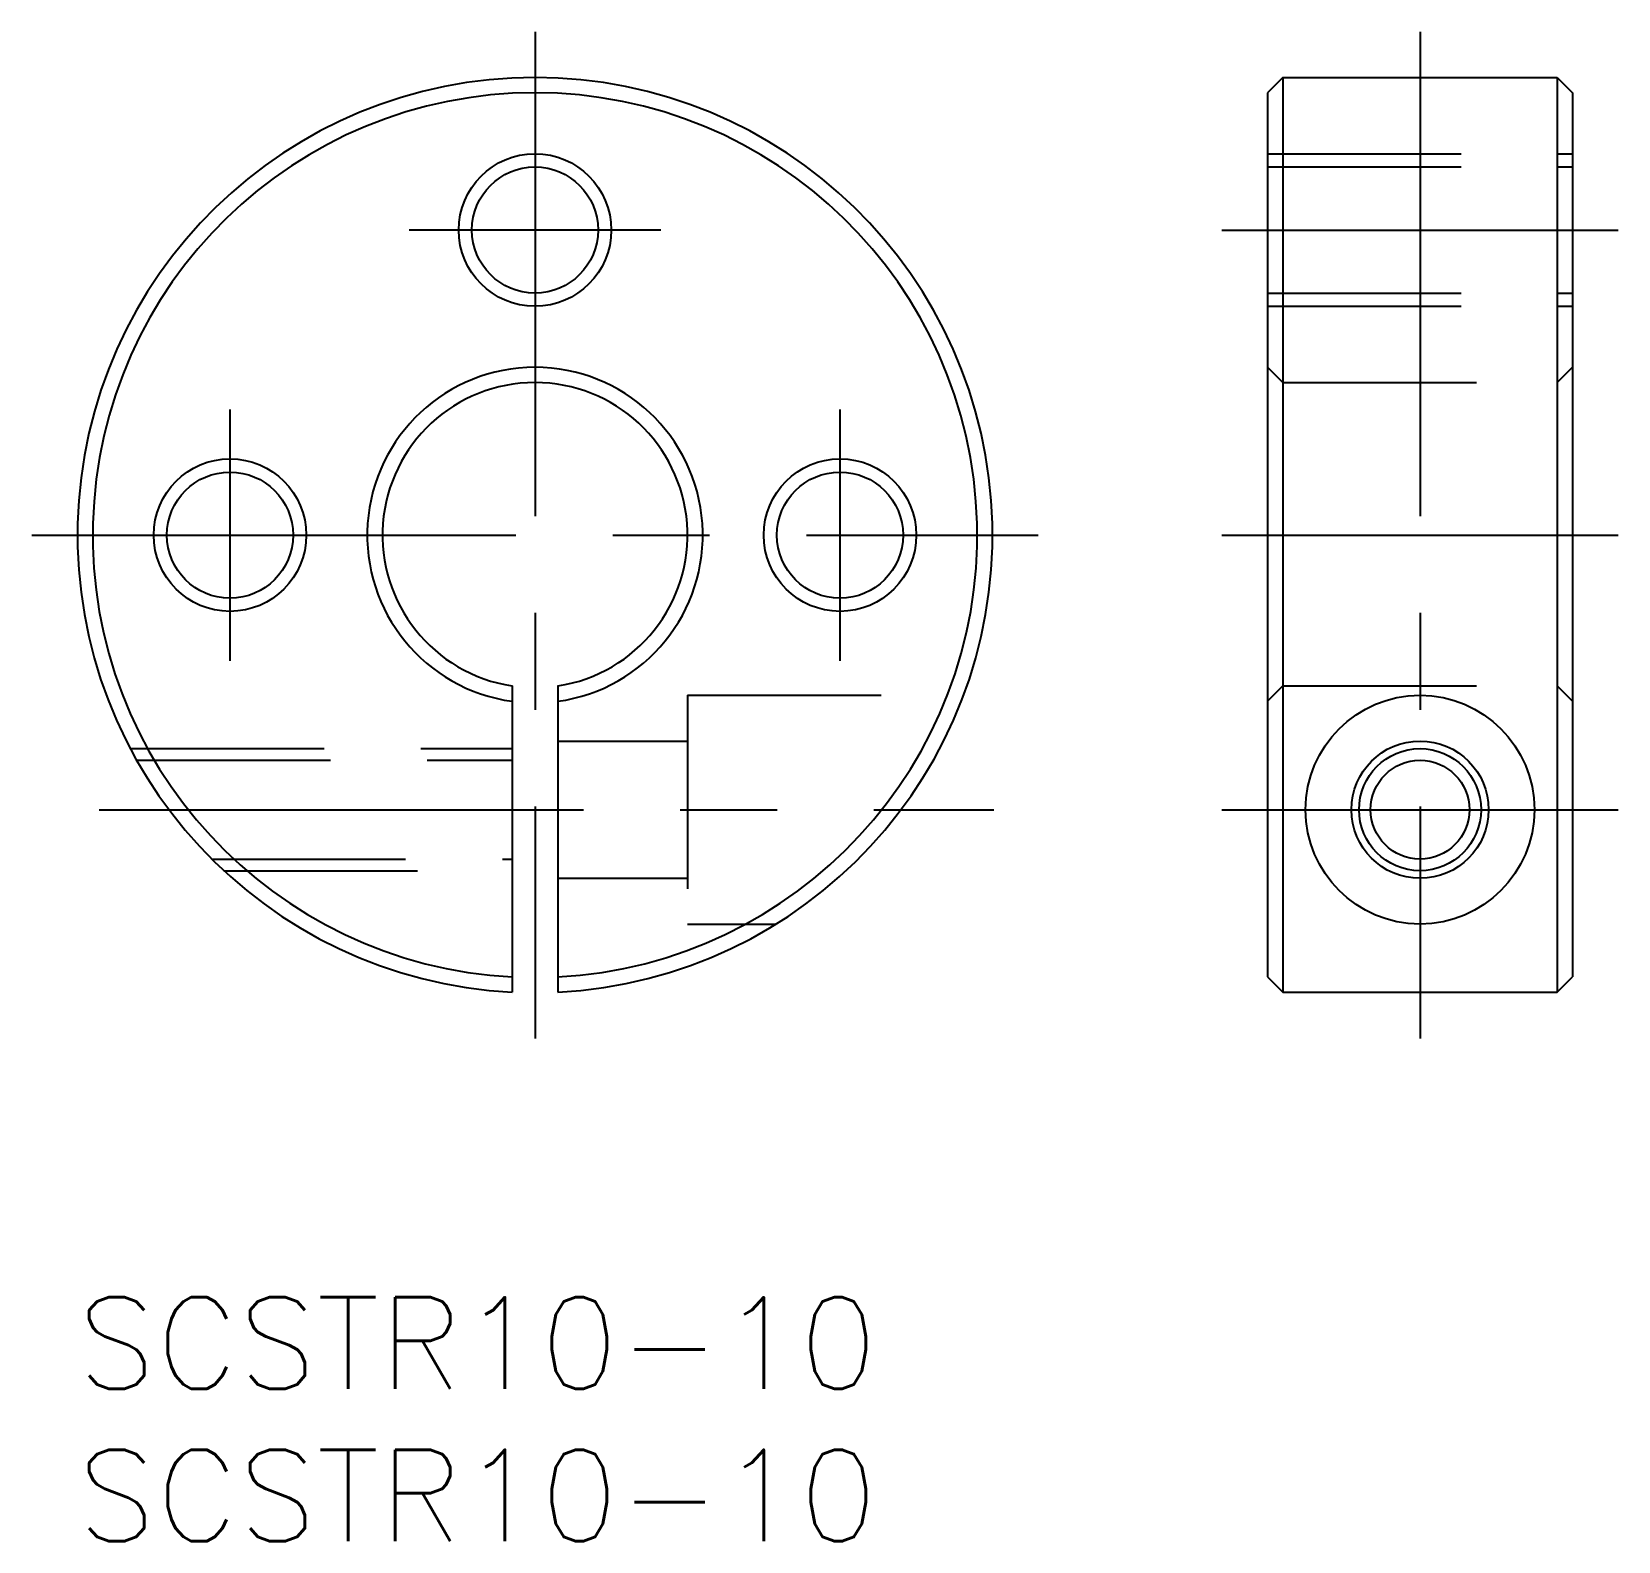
# Model space of a CAD drawing. Extents: x -1.5 to 50.5, y -8 to 41.5.
import ezdxf

# ---------------------------------------------------------------- set-up
doc = ezdxf.new("R2010")
doc.units = 0
doc.header["$LTSCALE"] = 0.5
doc.linetypes.add('CENTER', pattern=[50.8, 31.75, -6.35, 6.35, -6.35])
doc.linetypes.add('DASHED', pattern=[19.05, 12.7, -6.35])
for name, color, linetype in [('MSM_CENTER', 1, 'CENTER'), ('MSM_CONTINUOUS', 7, 'CONTINUOUS'), ('MSM_DASHED', 4, 'DASHED'), ('MSM_NARROW', 5, 'CONTINUOUS'), ('MSM_PART_NUMBER', 7, 'CONTINUOUS')]:
    doc.layers.add(name, color=color, linetype=linetype)
doc.styles.get("Standard").update_dxf_attribs({"font": 'txt.shx', "height": 3, "bigfont": 'bigfont.shx'})

# ---------------------------------------------------------------- blocks, each defined once
blk = doc.blocks.new('*U3')
at = {"layer": 'MSM_PART_NUMBER'}
blk.add_text('SCSTR10-10', height=3, dxfattribs=at).set_placement((0, -3))
blk = doc.blocks.new('*U4')
at = {"layer": 'MSM_PART_NUMBER'}
blk.add_text('SCSTR10-10', height=3, dxfattribs=at).set_placement((0, -8))

msp = doc.modelspace()

# ---------------------------------------------------------------- linework, layer by layer
at = {"layer": 'MSM_CENTER'}
for p, q in [((15, 41.481), (15, 8.481)), ((44.016, 41.481), (44.016, 8.481)), ((19.121, 34.981), (10.879, 34.981)), ((37.516, 34.981), (50.516, 34.981)), ((5, 29.102), (5, 20.86)), ((25, 20.86), (25, 29.102)), ((-1.5, 24.981), (31.5, 24.981)), ((37.516, 24.981), (50.516, 24.981)), ((0.713, 15.981), (30.048, 15.981)), ((37.516, 15.981), (50.516, 15.981))]:
    msp.add_line(p, q, dxfattribs=at)
at = {"layer": 'MSM_CONTINUOUS'}
for p, q in [((39.516, 39.981), (39.016, 39.481)), ((39.516, 39.981), (39.516, 10)), ((39.516, 39.981), (48.516, 39.981)), ((48.516, 39.981), (48.516, 10)), ((48.516, 39.981), (49.016, 39.481)), ((39.016, 39.481), (39.016, 10.501)), ((49.016, 39.481), (49.016, 10.501)), ((14.25, 20.038), (14.25, 10)), ((15.75, 20.038), (15.75, 10)), ((39.016, 10.501), (39.516, 10)), ((48.516, 10), (49.016, 10.501)), ((39.516, 10), (48.516, 10))]:
    msp.add_line(p, q, dxfattribs=at)
for centre, radius in [((15, 34.981), 2.067), ((5, 24.981), 2.067), ((25, 24.981), 2.067), ((44.016, 15.981), 3.75), ((44.016, 15.981), 2.25), ((44.016, 15.981), 1.621)]:
    msp.add_circle(centre, radius, dxfattribs=at)
for radius, start, end in [(15, 272.866, 267.134), (14.5, 272.9649, 267.0351), (5.5, 277.8375, 262.1625), (5, 278.6269, 261.3731)]:
    msp.add_arc((15, 24.981), radius, start, end, dxfattribs=at)
at = {"layer": 'MSM_DASHED'}
for p, q in [((39.016, 37.481), (49.016, 37.481)), ((39.016, 37.048), (49.016, 37.048)), ((39.016, 32.914), (49.016, 32.914)), ((39.016, 32.481), (49.016, 32.481)), ((39.016, 30.481), (39.516, 29.981)), ((48.516, 29.981), (49.016, 30.481)), ((39.516, 29.981), (48.516, 29.981)), ((39.016, 19.533), (39.516, 20.038)), ((39.516, 20.038), (48.516, 20.038)), ((48.516, 20.038), (49.016, 19.533)), ((20, 19.731), (29.051, 19.731)), ((20, 19.731), (20, 12.231)), ((15.75, 18.231), (20, 18.231)), ((1.734, 17.981), (14.25, 17.981)), ((1.941, 17.602), (14.25, 17.602)), ((4.408, 14.36), (14.25, 14.36)), ((4.802, 13.981), (14.25, 13.981)), ((15.75, 13.731), (20, 13.731)), ((20, 12.231), (22.902, 12.231))]:
    msp.add_line(p, q, dxfattribs=at)
at = {"layer": 'MSM_NARROW'}
for centre, radius in [((15, 34.981), 2.5), ((5, 24.981), 2.5), ((25, 24.981), 2.5), ((44.016, 15.981), 2)]:
    msp.add_circle(centre, radius, dxfattribs=at)

# ---------------------------------------------------------------- block references
at = {"layer": 'MSM_CONTINUOUS'}
for name in ['*U3', '*U4']:
    msp.add_blockref(name, (0, 0), dxfattribs=at)

doc.saveas('drawing.dxf')
